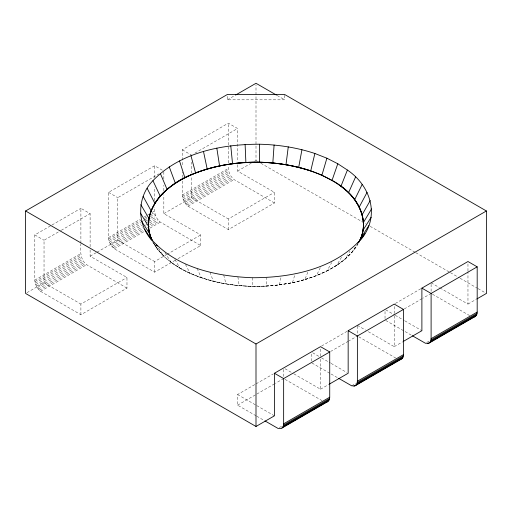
<?xml version="1.0" encoding="UTF-8"?>
<svg xmlns="http://www.w3.org/2000/svg" width="512" height="512" viewBox="0 0 512 512"><rect width="100%" height="100%" fill="white"/><g stroke="black" fill="none" stroke-linecap="round" stroke-linejoin="round"><path stroke-width="0.38" stroke-dasharray="2.56 1.92" d="M90.112 249.894L90.112 256.205L126.976 277.485L126.976 288.128L80.896 314.733L40.525 291.302C37.229 288.576 34.97 284.461 34.816 280.147L34.816 234.918L51.322 225.389M26.963 292.659L44.032 282.81L44.032 240.237L60.538 230.707M80.896 314.733L80.896 304.09L126.976 277.485M126.976 288.128L86.605 264.698C80.262 259.904 80.256 251.162 80.896 244.019M80.896 243.226L80.896 208.314L90.112 213.638L90.112 246.746M175.258 260.256L154.624 272.166L114.253 248.736C110.957 246.01 108.698 241.894 108.544 237.581L108.544 192.352L154.624 165.747L162.522 170.31M97.024 252.211L117.76 240.243L117.76 197.67L159.027 173.85M154.624 272.166L154.624 261.523L166.317 254.771M178.01 258.662L200.704 245.562L160.333 222.131C155.834 218.579 153.939 212.602 154.624 207.008M154.624 200.659L154.624 187.174M154.624 177.651L154.624 165.747M200.704 245.562L200.704 234.918L163.84 213.638L163.84 194.72M163.84 190.778L163.84 185.261M163.84 178.95L163.84 171.859M237.568 164.762L237.568 171.072L274.432 192.352L274.432 202.995L228.352 229.6L187.981 206.17C184.685 203.443 182.426 199.328 182.272 195.014L182.272 180.73M182.272 177.555L182.272 172M182.272 164.864L182.272 160.896M182.272 160.102L182.272 149.786L228.352 123.181L237.568 128.506L237.568 161.613M163.84 213.638L191.488 197.677L191.488 176.39M191.488 173.235L191.488 162.202M284.653 95.258L284.653 99.821L227.347 99.821L227.347 94.496M228.352 229.6L228.352 218.957L274.432 192.352M274.432 202.995L234.061 179.565C230.08 176.346 227.866 171.136 228.352 166.029M228.352 162.854L228.352 123.181M256.045 415.795L237.568 405.184L237.568 394.541L255.45 384.218M254.637 161.216L256 160.429L256 84.864M283.648 369.459L283.648 378.579L275.392 383.347M311.296 361.101L311.296 353.498M293.888 373.85L320.512 389.222L320.512 356.902M320.512 356.115L320.512 348.23M357.376 326.131L357.376 336.013L349.12 340.781M385.024 318.534L385.024 310.931M368.301 331.68L394.24 346.656L394.24 314.336M394.24 313.549L394.24 304.09M431.104 284.326L431.104 293.446L422.848 298.214M439.981 287.93L467.968 304.09L467.968 271.77M467.968 270.982L467.968 263.098M158.496 248.192L163.45 255.917L157.318 248.966L152.742 241.632L157.318 248.966L163.45 255.917C174.15 266.048 187.462 272.877 201.267 277.747L202.24 278.042C222.758 284.813 244.576 287.168 266.118 286.118L266.886 277.459M154.022 243.546C161.798 257.581 175.962 266.63 190.099 273.37L190.541 273.53C218.381 285.51 249.517 288.506 279.456 284.896L281.235 276.147M266.118 286.118L279.456 284.896L292.422 282.726L295.181 273.811M279.456 284.896L292.422 282.726L304.813 279.629L308.512 270.477M292.422 282.726L304.813 279.629L316.435 275.661L321.018 266.208M304.813 279.629L316.435 275.661L327.11 270.88L331.725 262.47M357.978 243.546C349.242 259.398 332.666 268.979 316.435 275.661M327.11 270.88L336.659 265.37L342.362 255.821M336.659 265.37L344.934 259.206L349.984 251.187M344.934 259.206L351.808 252.499L356.077 245.907M165.005 252.557L171.04 262.362L170.694 262.067L179.968 268.173C215.418 287.488 258.195 290.298 297.146 281.632C320.442 275.757 344.685 265.043 358.022 244.038M351.808 252.499L357.171 245.344M227.347 99.821L234.848 95.488M52.013 224.992L80.896 208.314M61.229 230.31L90.112 213.638M194.925 153.12L237.568 128.506M34.816 280.147L80.896 253.542M108.544 237.581L140.179 219.315M144.307 216.934L147.059 215.341M147.744 214.944L149.12 214.15M151.872 212.563L154.624 210.976M182.272 195.014L228.352 168.41M34.918 281.594L80.998 254.989M108.646 239.027L140.973 220.365M144.41 218.381L147.162 216.787M151.29 214.406L154.726 212.422M182.374 196.461L228.454 169.856M35.232 283.117L81.312 256.512M108.96 240.55L140.595 222.285M141.286 221.888L144.038 220.301M144.723 219.904L147.475 218.317M150.227 216.723L155.04 213.946M182.688 197.984L228.768 171.379M35.744 284.672L81.824 258.067M109.472 242.106L141.107 223.84M145.235 221.459L147.987 219.872M150.733 218.278L155.552 215.501M183.2 199.539L229.28 172.934M36.435 286.208L82.515 259.603M110.163 243.642L141.798 225.376M145.926 222.995L147.987 221.805M148.678 221.408L156.243 217.037M183.891 201.075L229.971 174.47M90.112 256.205L96.333 252.608M237.568 171.072L251.219 163.187M37.286 287.686L83.366 261.082M111.014 245.12L142.65 226.854M145.402 225.267L146.778 224.474M149.53 222.88L157.094 218.515M184.742 202.554L230.822 175.949M38.272 289.056L84.352 262.451M112 246.49L143.635 228.224M149.824 224.646L158.08 219.885M185.728 203.923L231.808 177.318M39.366 290.272L85.446 263.667M113.094 247.706L144.038 229.837M147.482 227.853L159.174 221.101M186.822 205.139L232.902 178.534M40.525 291.302L86.605 264.698M114.253 248.736L144.518 231.264M150.022 228.09L160.333 222.131M187.981 206.17L234.061 179.565M167.002 254.374L200.704 234.918M256.134 383.821L273.331 373.894M321.613 346.022L347.059 331.328M395.341 303.456L420.787 288.762M237.568 405.184L256.134 394.464M256.826 394.067L274.707 383.744M330.554 351.501L348.435 341.178M404.282 308.934L422.163 298.611M320.512 389.222L328.806 384.435M394.24 346.656L402.534 341.869M467.968 304.09L476.16 299.36M279.309 427.578L282.061 425.99M351.667 385.805L355.789 383.424M426.765 342.445L429.517 340.858M432.474 294.234L470.79 316.243M385.709 320.448L411.706 335.379M358.746 336.8L395.693 358.022M311.981 363.014L330.451 373.619M331.136 374.016L337.978 377.946M285.018 379.366L321.965 400.589M256.723 416.186L264.25 420.512M277.152 95.488L284.653 99.821M256 160.429L257.382 161.229M260.845 163.226L366.01 223.942M370.163 226.336L415.136 252.301M415.827 252.704L449.728 272.275M450.419 272.678L459.418 277.869M460.109 278.266L477.408 288.256M478.099 288.653L486.4 293.446M431.104 282.81L439.296 287.539M182.272 149.786L191.488 155.104M191.488 197.677L228.352 218.957M385.709 309.805L394.579 314.931M395.264 315.322L404.141 320.448M404.819 320.838L421.888 330.694M357.376 325.376L365.568 330.106M108.544 192.352L117.76 197.67M117.76 240.243L154.624 261.523M312.659 352.768L318.803 356.314M321.536 357.888L330.413 363.014M331.091 363.405L346.797 372.474M285.011 368.73L293.203 373.459M34.816 234.918L44.032 240.237M44.032 282.81L80.896 304.09M237.568 394.541L256 405.184M256.685 405.581L274.432 415.827M152.749 241.958L157.318 248.966M174.976 259.533L179.968 268.211M185.459 264.429L190.099 273.37M197.12 268.454L201.267 277.747M210.061 272.262L213.299 281.286M223.731 275.104L226.003 283.93M237.907 276.934L239.181 285.632M252.365 277.722L252.621 286.362"/><path stroke-width="0.77" d="M476.845 298.963L486.4 293.446L486.4 210.976L284.653 94.496L227.347 94.496L25.6 210.976L25.6 293.446L256 426.47L274.432 415.827L274.432 373.261L320.512 346.656L329.728 351.974L329.728 397.203L329.312 399.693L328.109 401.402L281.178 428.499L277.939 428.371L264.934 420.902M256 426.47L256 343.994L486.4 210.976M282.029 428.006L283.232 426.298L283.648 423.808L283.648 378.579L329.728 351.974M338.662 378.336L351.667 385.805L354.906 385.933L401.837 358.835L403.04 357.126L403.456 354.637L403.456 309.408L394.24 304.09L348.16 330.694L348.16 373.261L329.498 384.032M355.757 385.44L356.96 383.731L357.376 381.242L357.376 336.013L403.456 309.408M412.39 335.77L425.395 343.238L428.634 343.366L475.565 316.269L476.768 314.56L477.184 312.07L477.184 266.842L467.968 261.523L421.888 288.128L421.888 330.694L403.226 341.466M429.485 342.874L430.688 341.165L431.104 338.675L431.104 293.446L477.184 266.842M359.11 241.626C368.422 225.408 361.837 204.627 348.55 192.717C337.882 182.547 324.518 175.776 310.733 170.88L309.76 170.515C293.51 165.178 276.454 162.662 259.379 162.266L259.635 144.224C221.76 144.179 180.179 152.339 152.934 180.659C137.344 196.461 136.57 222.65 151.091 239.411M259.379 162.266C227.034 162.106 192.832 168.723 167.066 189.421C152.218 201.165 143.155 222.349 152.141 240.346C138.266 211.386 165.741 184.992 190.541 175.027C228.301 159.053 271.898 158.381 310.733 170.88L314.88 153.491C297.069 147.578 278.374 144.698 259.635 144.224M358.88 241.939C370.406 222.208 358.381 197.984 340.96 186.266L347.398 170.042L337.792 163.75L326.893 158.208L314.88 153.491M360.998 239.469C380.294 216.365 370.861 185.888 347.398 170.042M272.819 163.002L274.093 145.018M285.997 164.698L288.269 146.842M298.701 167.341L301.939 149.683M326.893 158.208L321.901 175.264L321.459 175.027C280.16 157.888 231.84 157.888 190.541 175.027C165.581 184.87 137.952 212.352 152.474 240.941M359.859 240.346C371.482 216.538 352.973 191.181 332.032 180.378L337.792 163.75M348.55 192.717L355.565 176.979M354.682 199.661L362.157 184.454M359.258 206.995L367.078 192.346M358.854 242.221L359.526 240.966M362.202 214.605L370.246 200.525M363.475 222.362L371.616 208.877M363.046 230.157L371.155 217.261M360.934 237.856L368.883 225.542M357.786 243.27L364.832 233.594M359.066 241.293C331.821 269.606 290.24 277.773 252.365 277.722C215.437 276.397 174.477 267.245 149.843 237.498M235.533 95.091L256 83.277L276.467 95.091M283.648 423.808L329.728 397.203M357.376 381.242L403.456 354.637M431.104 338.675L477.184 312.07M283.546 425.133L329.626 398.528M357.274 382.566L403.354 355.962M431.002 340L477.082 313.395M283.232 426.298L329.312 399.693M356.96 383.731L403.04 357.126M430.688 341.165L476.768 314.56M282.253 427.533L328.8 400.659M353.92 386.157L402.528 358.093M427.648 343.59L476.256 315.526M473.728 316.986L474.714 316.762M400 359.552L400.986 359.328M326.272 402.118L327.258 401.894M321.459 175.027L332.032 180.416M421.888 288.128L431.104 293.446M348.16 330.694L357.376 336.013M25.6 210.976L256 343.994M274.432 373.261L283.648 378.579M340.96 186.266L341.306 186.483M144.922 229.606L151.443 239.629M156.435 244.966L157.261 246.259M141.754 221.421L149.798 234.029M140.384 213.075L148.525 226.266M140.845 204.691L148.954 218.47M143.117 196.403L151.066 210.771M147.168 188.352L154.829 203.283M152.934 180.659L160.192 196.128M160.333 173.44L167.066 189.421M169.235 166.81L175.341 183.258M179.507 160.883L184.89 177.747M190.982 155.738L195.565 172.973M203.488 151.469L207.187 168.998M216.819 148.141L219.578 165.907M230.765 145.798L232.544 163.731M245.114 144.486L245.882 162.509"/></g></svg>
